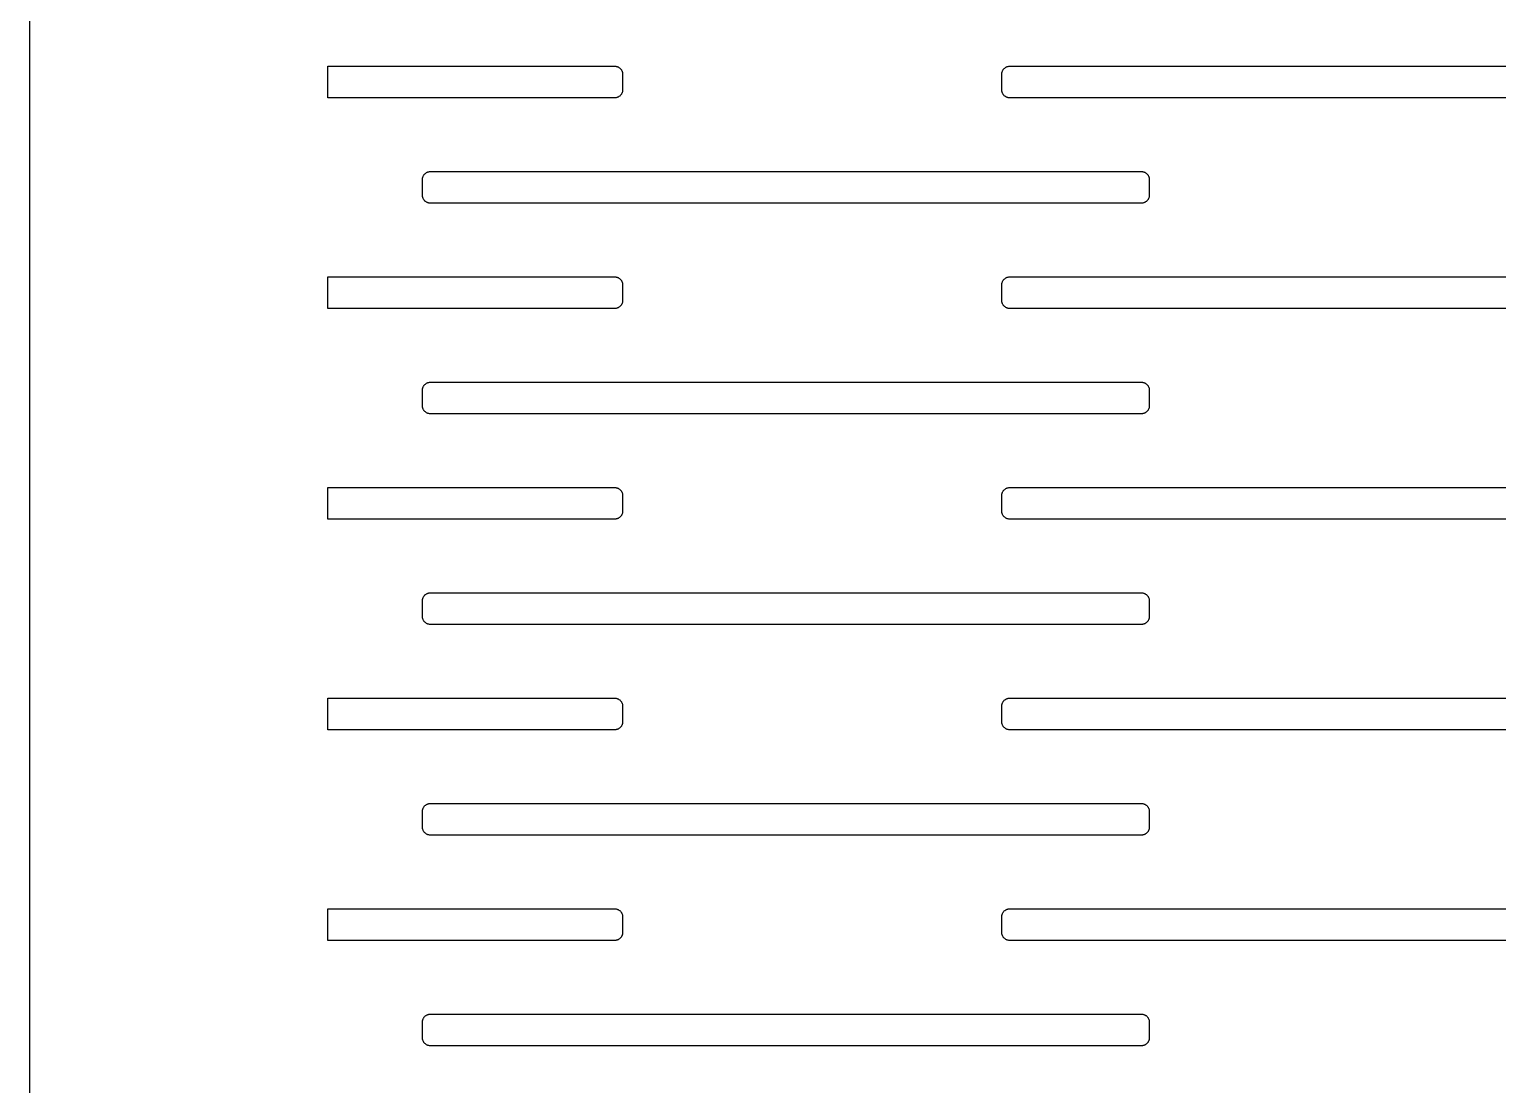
# Model space of a CAD drawing. Header units: metres. Extents: x -156 to 156, y -163 to 163.
# Drawn here: x -156.2 to -100.5, y -38.8 to 1.3 of the extents above; entities that cross this region are included whole.
import ezdxf

# ---------------------------------------------------------------- set-up
doc = ezdxf.new("R2010")
doc.units = ezdxf.units.M

msp = doc.modelspace()

# ---------------------------------------------------------------- linework, layer by layer
for p, q in [((-156.229, 59.9425), (-156.229, -59.9425)), ((-144.899, -1.29999), (-144.899, -0.09999)), ((-144.899, -0.09999), (-134, -0.09999)), ((-134, -0.09999), (-133.981, -0.10059)), ((-133.981, -0.10059), (-133.962, -0.10236)), ((-133.962, -0.10236), (-133.944, -0.1053)), ((-133.944, -0.1053), (-133.925, -0.10942)), ((-133.925, -0.10942), (-133.907, -0.11467)), ((-133.907, -0.11467), (-133.89, -0.12106)), ((-133.89, -0.12106), (-133.872, -0.12854)), ((-133.872, -0.12854), (-133.855, -0.1371)), ((-133.855, -0.1371), (-133.839, -0.1467)), ((-133.839, -0.1467), (-133.824, -0.15729)), ((-133.824, -0.15729), (-133.809, -0.16884)), ((-133.809, -0.16884), (-133.795, -0.1813)), ((-133.795, -0.1813), (-133.781, -0.19463)), ((-133.781, -0.19463), (-133.769, -0.20877)), ((-133.769, -0.20877), (-133.757, -0.22366)), ((-133.757, -0.22366), (-133.747, -0.23924)), ((-133.747, -0.23924), (-133.737, -0.25546)), ((-133.737, -0.25546), (-133.729, -0.27226)), ((-133.729, -0.27226), (-133.721, -0.28955)), ((-133.721, -0.28955), (-133.715, -0.30728)), ((-133.715, -0.30728), (-133.709, -0.32539)), ((-133.709, -0.32539), (-133.705, -0.34378)), ((-133.705, -0.34378), (-133.702, -0.3624)), ((-133.702, -0.3624), (-133.701, -0.38115)), ((-133.701, -0.38115), (-133.7, -0.39999)), ((-133.7, -0.39999), (-133.7, -1)), ((-119.3, -0.39999), (-119.299, -0.38115)), ((-119.3, -1), (-119.3, -0.39999)), ((-119.299, -0.38115), (-119.298, -0.3624)), ((-119.298, -0.3624), (-119.295, -0.34378)), ((-119.295, -0.34378), (-119.291, -0.32539)), ((-119.291, -0.32539), (-119.285, -0.30728)), ((-119.285, -0.30728), (-119.279, -0.28955)), ((-119.279, -0.28955), (-119.271, -0.27226)), ((-119.271, -0.27226), (-119.263, -0.25546)), ((-119.263, -0.25546), (-119.253, -0.23924)), ((-119.253, -0.23924), (-119.243, -0.22366)), ((-119.243, -0.22366), (-119.231, -0.20877)), ((-119.231, -0.20877), (-119.219, -0.19463)), ((-119.219, -0.19463), (-119.205, -0.1813)), ((-119.205, -0.1813), (-119.191, -0.16884)), ((-119.191, -0.16884), (-119.176, -0.15729)), ((-119.176, -0.15729), (-119.161, -0.1467)), ((-119.161, -0.1467), (-119.145, -0.1371)), ((-119.145, -0.1371), (-119.128, -0.12854)), ((-119.128, -0.12854), (-119.11, -0.12106)), ((-119.11, -0.12106), (-119.093, -0.11467)), ((-119.093, -0.11467), (-119.075, -0.10942)), ((-119.075, -0.10942), (-119.056, -0.1053)), ((-119.056, -0.1053), (-119.038, -0.10236)), ((-119.038, -0.10236), (-119.019, -0.10059)), ((-119.019, -0.10059), (-119, -0.09999)), ((-119, -0.09999), (-92, -0.09999)), ((-133.721, -1.11043), (-133.729, -1.12773)), ((-133.715, -1.0927), (-133.721, -1.11043)), ((-133.709, -1.0746), (-133.715, -1.0927)), ((-133.705, -1.05621), (-133.709, -1.0746)), ((-133.702, -1.0376), (-133.705, -1.05621)), ((-133.701, -1.01883), (-133.702, -1.0376)), ((-133.7, -1), (-133.701, -1.01883)), ((-119.299, -1.01883), (-119.3, -1)), ((-119.298, -1.0376), (-119.299, -1.01883)), ((-119.295, -1.05621), (-119.298, -1.0376)), ((-119.291, -1.0746), (-119.295, -1.05621)), ((-119.285, -1.0927), (-119.291, -1.0746)), ((-119.279, -1.11043), (-119.285, -1.0927)), ((-119.271, -1.12773), (-119.279, -1.11043)), ((-134, -1.29999), (-144.899, -1.29999)), ((-133.981, -1.29941), (-134, -1.29999)), ((-133.962, -1.29762), (-133.981, -1.29941)), ((-133.944, -1.29468), (-133.962, -1.29762)), ((-133.925, -1.29057), (-133.944, -1.29468)), ((-133.907, -1.28531), (-133.925, -1.29057)), ((-133.89, -1.27893), (-133.907, -1.28531)), ((-133.872, -1.27144), (-133.89, -1.27893)), ((-133.855, -1.26288), (-133.872, -1.27144)), ((-133.839, -1.2533), (-133.855, -1.26288)), ((-133.824, -1.24269), (-133.839, -1.2533)), ((-133.809, -1.23114), (-133.824, -1.24269)), ((-133.795, -1.21869), (-133.809, -1.23114)), ((-133.781, -1.20535), (-133.795, -1.21869)), ((-133.769, -1.19122), (-133.781, -1.20535)), ((-133.757, -1.17633), (-133.769, -1.19122)), ((-133.747, -1.16074), (-133.757, -1.17633)), ((-133.737, -1.14452), (-133.747, -1.16074)), ((-133.729, -1.12773), (-133.737, -1.14452)), ((-119.263, -1.14452), (-119.271, -1.12773)), ((-119.253, -1.16074), (-119.263, -1.14452)), ((-119.243, -1.17633), (-119.253, -1.16074)), ((-119.231, -1.19122), (-119.243, -1.17633)), ((-119.219, -1.20535), (-119.231, -1.19122)), ((-119.205, -1.21869), (-119.219, -1.20535)), ((-119.191, -1.23114), (-119.205, -1.21869)), ((-119.176, -1.24269), (-119.191, -1.23114)), ((-119.161, -1.2533), (-119.176, -1.24269)), ((-119.145, -1.26288), (-119.161, -1.2533)), ((-119.128, -1.27144), (-119.145, -1.26288)), ((-119.11, -1.27893), (-119.128, -1.27144)), ((-119.093, -1.28531), (-119.11, -1.27893)), ((-119.075, -1.29057), (-119.093, -1.28531)), ((-119.056, -1.29468), (-119.075, -1.29057)), ((-119.038, -1.29762), (-119.056, -1.29468)), ((-119.019, -1.29941), (-119.038, -1.29762)), ((-119, -1.29999), (-119.019, -1.29941)), ((-92, -1.29999), (-119, -1.29999)), ((-141.3, -4.39999), (-141.299, -4.38115)), ((-141.3, -5), (-141.3, -4.39999)), ((-141.299, -4.38115), (-141.298, -4.3624)), ((-141.298, -4.3624), (-141.295, -4.34378)), ((-141.295, -4.34378), (-141.291, -4.32539)), ((-141.291, -4.32539), (-141.285, -4.30728)), ((-141.285, -4.30728), (-141.279, -4.28955)), ((-141.279, -4.28955), (-141.271, -4.27226)), ((-141.271, -4.27226), (-141.263, -4.25546)), ((-141.263, -4.25546), (-141.253, -4.23924)), ((-141.253, -4.23924), (-141.243, -4.22366)), ((-141.243, -4.22366), (-141.231, -4.20877)), ((-141.231, -4.20877), (-141.219, -4.19463)), ((-141.219, -4.19463), (-141.205, -4.1813)), ((-141.205, -4.1813), (-141.191, -4.16884)), ((-141.191, -4.16884), (-141.176, -4.15729)), ((-141.176, -4.15729), (-141.161, -4.1467)), ((-141.161, -4.1467), (-141.145, -4.1371)), ((-141.145, -4.1371), (-141.128, -4.12854)), ((-141.128, -4.12854), (-141.11, -4.12106)), ((-141.11, -4.12106), (-141.093, -4.11467)), ((-141.093, -4.11467), (-141.075, -4.10942)), ((-141.075, -4.10942), (-141.056, -4.1053)), ((-141.056, -4.1053), (-141.038, -4.10236)), ((-141.038, -4.10236), (-141.019, -4.10059)), ((-141.019, -4.10059), (-141, -4.09999)), ((-141, -4.09999), (-114, -4.09999)), ((-114, -4.09999), (-113.981, -4.10059)), ((-113.981, -4.10059), (-113.962, -4.10236)), ((-113.962, -4.10236), (-113.944, -4.1053)), ((-113.944, -4.1053), (-113.925, -4.10942)), ((-113.925, -4.10942), (-113.907, -4.11467)), ((-113.907, -4.11467), (-113.89, -4.12106)), ((-113.89, -4.12106), (-113.872, -4.12854)), ((-113.872, -4.12854), (-113.855, -4.1371)), ((-113.855, -4.1371), (-113.839, -4.1467)), ((-113.839, -4.1467), (-113.824, -4.15729)), ((-113.824, -4.15729), (-113.809, -4.16884)), ((-113.809, -4.16884), (-113.795, -4.1813)), ((-113.795, -4.1813), (-113.781, -4.19463)), ((-113.781, -4.19463), (-113.769, -4.20877)), ((-113.769, -4.20877), (-113.757, -4.22366)), ((-113.757, -4.22366), (-113.747, -4.23924)), ((-113.747, -4.23924), (-113.737, -4.25546)), ((-113.737, -4.25546), (-113.729, -4.27226)), ((-113.729, -4.27226), (-113.721, -4.28955)), ((-113.721, -4.28955), (-113.715, -4.30728)), ((-113.715, -4.30728), (-113.709, -4.32539)), ((-113.709, -4.32539), (-113.705, -4.34378)), ((-113.705, -4.34378), (-113.702, -4.3624)), ((-113.702, -4.3624), (-113.701, -4.38115)), ((-113.701, -4.38115), (-113.7, -4.39999)), ((-113.7, -4.39999), (-113.7, -5)), ((-141.299, -5.01883), (-141.3, -5)), ((-113.7, -5), (-113.701, -5.01883)), ((-141.298, -5.0376), (-141.299, -5.01883)), ((-141.295, -5.05621), (-141.298, -5.0376)), ((-141.291, -5.0746), (-141.295, -5.05621)), ((-141.285, -5.0927), (-141.291, -5.0746)), ((-141.279, -5.11043), (-141.285, -5.0927)), ((-141.271, -5.12773), (-141.279, -5.11043)), ((-141.263, -5.14452), (-141.271, -5.12773)), ((-141.253, -5.16074), (-141.263, -5.14452)), ((-141.243, -5.17633), (-141.253, -5.16074)), ((-141.231, -5.19122), (-141.243, -5.17633)), ((-141.219, -5.20535), (-141.231, -5.19122)), ((-141.205, -5.21869), (-141.219, -5.20535)), ((-141.191, -5.23114), (-141.205, -5.21869)), ((-141.176, -5.24269), (-141.191, -5.23114)), ((-141.161, -5.2533), (-141.176, -5.24269)), ((-141.145, -5.26288), (-141.161, -5.2533)), ((-141.128, -5.27144), (-141.145, -5.26288)), ((-141.11, -5.27893), (-141.128, -5.27144)), ((-141.093, -5.28531), (-141.11, -5.27893)), ((-141.075, -5.29057), (-141.093, -5.28531)), ((-141.056, -5.29468), (-141.075, -5.29057)), ((-141.038, -5.29762), (-141.056, -5.29468)), ((-141.019, -5.29941), (-141.038, -5.29762)), ((-141, -5.29999), (-141.019, -5.29941)), ((-114, -5.29999), (-141, -5.29999)), ((-113.981, -5.29941), (-114, -5.29999)), ((-113.962, -5.29762), (-113.981, -5.29941)), ((-113.944, -5.29468), (-113.962, -5.29762)), ((-113.925, -5.29057), (-113.944, -5.29468)), ((-113.907, -5.28531), (-113.925, -5.29057)), ((-113.89, -5.27893), (-113.907, -5.28531)), ((-113.872, -5.27144), (-113.89, -5.27893)), ((-113.855, -5.26288), (-113.872, -5.27144)), ((-113.839, -5.2533), (-113.855, -5.26288)), ((-113.824, -5.24269), (-113.839, -5.2533)), ((-113.809, -5.23114), (-113.824, -5.24269)), ((-113.795, -5.21869), (-113.809, -5.23114)), ((-113.781, -5.20535), (-113.795, -5.21869)), ((-113.769, -5.19122), (-113.781, -5.20535)), ((-113.757, -5.17633), (-113.769, -5.19122)), ((-113.747, -5.16074), (-113.757, -5.17633)), ((-113.737, -5.14452), (-113.747, -5.16074)), ((-113.729, -5.12773), (-113.737, -5.14452)), ((-113.721, -5.11043), (-113.729, -5.12773)), ((-113.715, -5.0927), (-113.721, -5.11043)), ((-113.709, -5.0746), (-113.715, -5.0927)), ((-113.705, -5.05621), (-113.709, -5.0746)), ((-113.702, -5.0376), (-113.705, -5.05621)), ((-113.701, -5.01883), (-113.702, -5.0376)), ((-144.899, -9.29999), (-144.899, -8.09999)), ((-144.899, -8.09999), (-134, -8.09999)), ((-134, -8.09999), (-133.981, -8.10059)), ((-133.981, -8.10059), (-133.962, -8.10236)), ((-133.962, -8.10236), (-133.944, -8.1053)), ((-133.944, -8.1053), (-133.925, -8.10942)), ((-133.925, -8.10942), (-133.907, -8.11467)), ((-133.907, -8.11467), (-133.89, -8.12106)), ((-133.89, -8.12106), (-133.872, -8.12854)), ((-133.872, -8.12854), (-133.855, -8.1371)), ((-133.855, -8.1371), (-133.839, -8.1467)), ((-133.839, -8.1467), (-133.824, -8.15729)), ((-133.824, -8.15729), (-133.809, -8.16884)), ((-133.809, -8.16884), (-133.795, -8.1813)), ((-133.795, -8.1813), (-133.781, -8.19463)), ((-133.781, -8.19463), (-133.769, -8.20877)), ((-133.769, -8.20877), (-133.757, -8.22366)), ((-133.757, -8.22366), (-133.747, -8.23924)), ((-133.747, -8.23924), (-133.737, -8.25546)), ((-133.737, -8.25546), (-133.729, -8.27226)), ((-133.729, -8.27226), (-133.721, -8.28955)), ((-133.721, -8.28955), (-133.715, -8.30728)), ((-133.715, -8.30728), (-133.709, -8.32539)), ((-133.709, -8.32539), (-133.705, -8.34378)), ((-133.705, -8.34378), (-133.702, -8.3624)), ((-133.702, -8.3624), (-133.701, -8.38115)), ((-119.299, -8.38115), (-119.298, -8.3624)), ((-119.298, -8.3624), (-119.295, -8.34378)), ((-119.295, -8.34378), (-119.291, -8.32539)), ((-119.291, -8.32539), (-119.285, -8.30728)), ((-119.285, -8.30728), (-119.279, -8.28955)), ((-119.279, -8.28955), (-119.271, -8.27226)), ((-119.271, -8.27226), (-119.263, -8.25546)), ((-119.263, -8.25546), (-119.253, -8.23924)), ((-119.253, -8.23924), (-119.243, -8.22366)), ((-119.243, -8.22366), (-119.231, -8.20877)), ((-119.231, -8.20877), (-119.219, -8.19463)), ((-119.219, -8.19463), (-119.205, -8.1813)), ((-119.205, -8.1813), (-119.191, -8.16884)), ((-119.191, -8.16884), (-119.176, -8.15729)), ((-119.176, -8.15729), (-119.161, -8.1467)), ((-119.161, -8.1467), (-119.145, -8.1371)), ((-119.145, -8.1371), (-119.128, -8.12854)), ((-119.128, -8.12854), (-119.11, -8.12106)), ((-119.11, -8.12106), (-119.093, -8.11467)), ((-119.093, -8.11467), (-119.075, -8.10942)), ((-119.075, -8.10942), (-119.056, -8.1053)), ((-119.056, -8.1053), (-119.038, -8.10236)), ((-119.038, -8.10236), (-119.019, -8.10059)), ((-119.019, -8.10059), (-119, -8.09999)), ((-119, -8.09999), (-92, -8.09999)), ((-133.701, -8.38115), (-133.7, -8.39999)), ((-133.7, -8.39999), (-133.7, -9)), ((-119.3, -8.39999), (-119.299, -8.38115)), ((-119.3, -9), (-119.3, -8.39999)), ((-134, -9.29999), (-144.899, -9.29999)), ((-133.981, -9.29941), (-134, -9.29999)), ((-133.962, -9.29762), (-133.981, -9.29941)), ((-133.944, -9.29468), (-133.962, -9.29762)), ((-133.925, -9.29057), (-133.944, -9.29468)), ((-133.907, -9.28531), (-133.925, -9.29057)), ((-133.89, -9.27893), (-133.907, -9.28531)), ((-133.872, -9.27144), (-133.89, -9.27893)), ((-133.855, -9.26288), (-133.872, -9.27144)), ((-133.839, -9.2533), (-133.855, -9.26288)), ((-133.824, -9.24269), (-133.839, -9.2533)), ((-133.809, -9.23114), (-133.824, -9.24269)), ((-133.795, -9.21869), (-133.809, -9.23114)), ((-133.781, -9.20535), (-133.795, -9.21869)), ((-133.769, -9.19122), (-133.781, -9.20535)), ((-133.757, -9.17633), (-133.769, -9.19122)), ((-133.747, -9.16074), (-133.757, -9.17633)), ((-133.737, -9.14452), (-133.747, -9.16074)), ((-133.729, -9.12773), (-133.737, -9.14452)), ((-133.721, -9.11043), (-133.729, -9.12773)), ((-133.715, -9.0927), (-133.721, -9.11043)), ((-133.709, -9.0746), (-133.715, -9.0927)), ((-133.705, -9.05621), (-133.709, -9.0746)), ((-133.702, -9.0376), (-133.705, -9.05621)), ((-133.701, -9.01883), (-133.702, -9.0376)), ((-133.7, -9), (-133.701, -9.01883)), ((-119.299, -9.01883), (-119.3, -9)), ((-119.298, -9.0376), (-119.299, -9.01883)), ((-119.295, -9.05621), (-119.298, -9.0376)), ((-119.291, -9.0746), (-119.295, -9.05621)), ((-119.285, -9.0927), (-119.291, -9.0746)), ((-119.279, -9.11043), (-119.285, -9.0927)), ((-119.271, -9.12773), (-119.279, -9.11043)), ((-119.263, -9.14452), (-119.271, -9.12773)), ((-119.253, -9.16074), (-119.263, -9.14452)), ((-119.243, -9.17633), (-119.253, -9.16074)), ((-119.231, -9.19122), (-119.243, -9.17633)), ((-119.219, -9.20535), (-119.231, -9.19122)), ((-119.205, -9.21869), (-119.219, -9.20535)), ((-119.191, -9.23114), (-119.205, -9.21869)), ((-119.176, -9.24269), (-119.191, -9.23114)), ((-119.161, -9.2533), (-119.176, -9.24269)), ((-119.145, -9.26288), (-119.161, -9.2533)), ((-119.128, -9.27144), (-119.145, -9.26288)), ((-119.11, -9.27893), (-119.128, -9.27144)), ((-119.093, -9.28531), (-119.11, -9.27893)), ((-119.075, -9.29057), (-119.093, -9.28531)), ((-119.056, -9.29468), (-119.075, -9.29057)), ((-119.038, -9.29762), (-119.056, -9.29468)), ((-119.019, -9.29941), (-119.038, -9.29762)), ((-119, -9.29999), (-119.019, -9.29941)), ((-92, -9.29999), (-119, -9.29999)), ((-141.271, -12.2723), (-141.263, -12.2555)), ((-141.263, -12.2555), (-141.253, -12.2392)), ((-141.253, -12.2392), (-141.243, -12.2237)), ((-141.243, -12.2237), (-141.231, -12.2088)), ((-141.231, -12.2088), (-141.219, -12.1946)), ((-141.219, -12.1946), (-141.205, -12.1813)), ((-141.205, -12.1813), (-141.191, -12.1688)), ((-141.191, -12.1688), (-141.176, -12.1573)), ((-141.176, -12.1573), (-141.161, -12.1467)), ((-141.161, -12.1467), (-141.145, -12.1371)), ((-141.145, -12.1371), (-141.128, -12.1285)), ((-141.128, -12.1285), (-141.11, -12.1211)), ((-141.11, -12.1211), (-141.093, -12.1147)), ((-141.093, -12.1147), (-141.075, -12.1094)), ((-141.075, -12.1094), (-141.056, -12.1053)), ((-141.056, -12.1053), (-141.038, -12.1024)), ((-141.038, -12.1024), (-141.019, -12.1006)), ((-141.019, -12.1006), (-141, -12.1)), ((-141, -12.1), (-114, -12.1)), ((-114, -12.1), (-113.981, -12.1006)), ((-113.981, -12.1006), (-113.962, -12.1024)), ((-113.962, -12.1024), (-113.944, -12.1053)), ((-113.944, -12.1053), (-113.925, -12.1094)), ((-113.925, -12.1094), (-113.907, -12.1147)), ((-113.907, -12.1147), (-113.89, -12.1211)), ((-113.89, -12.1211), (-113.872, -12.1285)), ((-113.872, -12.1285), (-113.855, -12.1371)), ((-113.855, -12.1371), (-113.839, -12.1467)), ((-113.839, -12.1467), (-113.824, -12.1573)), ((-113.824, -12.1573), (-113.809, -12.1688)), ((-113.809, -12.1688), (-113.795, -12.1813)), ((-113.795, -12.1813), (-113.781, -12.1946)), ((-113.781, -12.1946), (-113.769, -12.2088)), ((-113.769, -12.2088), (-113.757, -12.2237)), ((-113.757, -12.2237), (-113.747, -12.2392)), ((-113.747, -12.2392), (-113.737, -12.2555)), ((-113.737, -12.2555), (-113.729, -12.2723)), ((-141.3, -12.4), (-141.299, -12.3811)), ((-141.3, -13), (-141.3, -12.4)), ((-141.299, -12.3811), (-141.298, -12.3624)), ((-141.298, -12.3624), (-141.295, -12.3438)), ((-141.295, -12.3438), (-141.291, -12.3254)), ((-141.291, -12.3254), (-141.285, -12.3073)), ((-141.285, -12.3073), (-141.279, -12.2896)), ((-141.279, -12.2896), (-141.271, -12.2723)), ((-113.729, -12.2723), (-113.721, -12.2896)), ((-113.721, -12.2896), (-113.715, -12.3073)), ((-113.715, -12.3073), (-113.709, -12.3254)), ((-113.709, -12.3254), (-113.705, -12.3438)), ((-113.705, -12.3438), (-113.702, -12.3624)), ((-113.702, -12.3624), (-113.701, -12.3811)), ((-113.701, -12.3811), (-113.7, -12.4)), ((-113.7, -12.4), (-113.7, -13)), ((-141.299, -13.0188), (-141.3, -13)), ((-141.298, -13.0376), (-141.299, -13.0188)), ((-141.295, -13.0562), (-141.298, -13.0376)), ((-141.291, -13.0746), (-141.295, -13.0562)), ((-141.285, -13.0927), (-141.291, -13.0746)), ((-141.279, -13.1104), (-141.285, -13.0927)), ((-141.271, -13.1277), (-141.279, -13.1104)), ((-141.263, -13.1445), (-141.271, -13.1277)), ((-141.253, -13.1607), (-141.263, -13.1445)), ((-141.243, -13.1763), (-141.253, -13.1607)), ((-141.231, -13.1912), (-141.243, -13.1763)), ((-141.219, -13.2054), (-141.231, -13.1912)), ((-141.205, -13.2187), (-141.219, -13.2054)), ((-141.191, -13.2311), (-141.205, -13.2187)), ((-141.176, -13.2427), (-141.191, -13.2311)), ((-141.161, -13.2533), (-141.176, -13.2427)), ((-141.145, -13.2629), (-141.161, -13.2533)), ((-141.128, -13.2714), (-141.145, -13.2629)), ((-141.11, -13.2789), (-141.128, -13.2714)), ((-141.093, -13.2853), (-141.11, -13.2789)), ((-141.075, -13.2906), (-141.093, -13.2853)), ((-141.056, -13.2947), (-141.075, -13.2906)), ((-141.038, -13.2976), (-141.056, -13.2947)), ((-141.019, -13.2994), (-141.038, -13.2976)), ((-141, -13.3), (-141.019, -13.2994)), ((-114, -13.3), (-141, -13.3)), ((-113.981, -13.2994), (-114, -13.3)), ((-113.962, -13.2976), (-113.981, -13.2994)), ((-113.944, -13.2947), (-113.962, -13.2976)), ((-113.925, -13.2906), (-113.944, -13.2947)), ((-113.907, -13.2853), (-113.925, -13.2906)), ((-113.89, -13.2789), (-113.907, -13.2853)), ((-113.872, -13.2714), (-113.89, -13.2789)), ((-113.855, -13.2629), (-113.872, -13.2714)), ((-113.839, -13.2533), (-113.855, -13.2629)), ((-113.824, -13.2427), (-113.839, -13.2533)), ((-113.809, -13.2311), (-113.824, -13.2427)), ((-113.795, -13.2187), (-113.809, -13.2311)), ((-113.781, -13.2054), (-113.795, -13.2187)), ((-113.769, -13.1912), (-113.781, -13.2054)), ((-113.757, -13.1763), (-113.769, -13.1912)), ((-113.747, -13.1607), (-113.757, -13.1763)), ((-113.737, -13.1445), (-113.747, -13.1607)), ((-113.729, -13.1277), (-113.737, -13.1445)), ((-113.721, -13.1104), (-113.729, -13.1277)), ((-113.715, -13.0927), (-113.721, -13.1104)), ((-113.709, -13.0746), (-113.715, -13.0927)), ((-113.705, -13.0562), (-113.709, -13.0746)), ((-113.702, -13.0376), (-113.705, -13.0562)), ((-113.701, -13.0188), (-113.702, -13.0376)), ((-113.7, -13), (-113.701, -13.0188)), ((-144.899, -17.3), (-144.899, -16.1)), ((-144.899, -16.1), (-134, -16.1)), ((-134, -16.1), (-133.981, -16.1006)), ((-133.981, -16.1006), (-133.962, -16.1024)), ((-133.962, -16.1024), (-133.944, -16.1053)), ((-133.944, -16.1053), (-133.925, -16.1094)), ((-133.925, -16.1094), (-133.907, -16.1147)), ((-133.907, -16.1147), (-133.89, -16.1211)), ((-133.89, -16.1211), (-133.872, -16.1285)), ((-133.872, -16.1285), (-133.855, -16.1371)), ((-133.855, -16.1371), (-133.839, -16.1467)), ((-133.839, -16.1467), (-133.824, -16.1573)), ((-133.824, -16.1573), (-133.809, -16.1688)), ((-133.809, -16.1688), (-133.795, -16.1813)), ((-119.205, -16.1813), (-119.191, -16.1688)), ((-119.191, -16.1688), (-119.176, -16.1573)), ((-119.176, -16.1573), (-119.161, -16.1467)), ((-119.161, -16.1467), (-119.145, -16.1371)), ((-119.145, -16.1371), (-119.128, -16.1285)), ((-119.128, -16.1285), (-119.11, -16.1211)), ((-119.11, -16.1211), (-119.093, -16.1147)), ((-119.093, -16.1147), (-119.075, -16.1094)), ((-119.075, -16.1094), (-119.056, -16.1053)), ((-119.056, -16.1053), (-119.038, -16.1024)), ((-119.038, -16.1024), (-119.019, -16.1006)), ((-119.019, -16.1006), (-119, -16.1)), ((-119, -16.1), (-92, -16.1)), ((-133.795, -16.1813), (-133.781, -16.1946)), ((-133.781, -16.1946), (-133.769, -16.2088)), ((-133.769, -16.2088), (-133.757, -16.2237)), ((-133.757, -16.2237), (-133.747, -16.2392)), ((-133.747, -16.2392), (-133.737, -16.2555)), ((-133.737, -16.2555), (-133.729, -16.2723)), ((-133.729, -16.2723), (-133.721, -16.2896)), ((-133.721, -16.2896), (-133.715, -16.3073)), ((-133.715, -16.3073), (-133.709, -16.3254)), ((-133.709, -16.3254), (-133.705, -16.3438)), ((-133.705, -16.3438), (-133.702, -16.3624)), ((-133.702, -16.3624), (-133.701, -16.3812)), ((-133.701, -16.3812), (-133.7, -16.4)), ((-133.7, -16.4), (-133.7, -17)), ((-119.3, -16.4), (-119.299, -16.3812)), ((-119.3, -17), (-119.3, -16.4)), ((-119.299, -16.3812), (-119.298, -16.3624)), ((-119.298, -16.3624), (-119.295, -16.3438)), ((-119.295, -16.3438), (-119.291, -16.3254)), ((-119.291, -16.3254), (-119.285, -16.3073)), ((-119.285, -16.3073), (-119.279, -16.2896)), ((-119.279, -16.2896), (-119.271, -16.2723)), ((-119.271, -16.2723), (-119.263, -16.2555)), ((-119.263, -16.2555), (-119.253, -16.2392)), ((-119.253, -16.2392), (-119.243, -16.2237)), ((-119.243, -16.2237), (-119.231, -16.2088)), ((-119.231, -16.2088), (-119.219, -16.1946)), ((-119.219, -16.1946), (-119.205, -16.1813)), ((-133.89, -17.2789), (-133.907, -17.2853)), ((-133.872, -17.2714), (-133.89, -17.2789)), ((-133.855, -17.2629), (-133.872, -17.2714)), ((-133.839, -17.2533), (-133.855, -17.2629)), ((-133.824, -17.2427), (-133.839, -17.2533)), ((-133.809, -17.2311), (-133.824, -17.2427)), ((-133.795, -17.2187), (-133.809, -17.2311)), ((-133.781, -17.2054), (-133.795, -17.2187)), ((-133.769, -17.1912), (-133.781, -17.2054)), ((-133.757, -17.1763), (-133.769, -17.1912)), ((-133.747, -17.1607), (-133.757, -17.1763)), ((-133.737, -17.1445), (-133.747, -17.1607)), ((-133.729, -17.1277), (-133.737, -17.1445)), ((-133.721, -17.1104), (-133.729, -17.1277)), ((-133.715, -17.0927), (-133.721, -17.1104)), ((-133.709, -17.0746), (-133.715, -17.0927)), ((-133.705, -17.0562), (-133.709, -17.0746)), ((-133.702, -17.0376), (-133.705, -17.0562)), ((-133.701, -17.0188), (-133.702, -17.0376)), ((-133.7, -17), (-133.701, -17.0188)), ((-119.299, -17.0188), (-119.3, -17)), ((-119.298, -17.0376), (-119.299, -17.0188)), ((-119.295, -17.0562), (-119.298, -17.0376)), ((-119.291, -17.0746), (-119.295, -17.0562)), ((-119.285, -17.0927), (-119.291, -17.0746)), ((-119.279, -17.1104), (-119.285, -17.0927)), ((-119.271, -17.1277), (-119.279, -17.1104)), ((-119.263, -17.1445), (-119.271, -17.1277)), ((-119.253, -17.1607), (-119.263, -17.1445)), ((-119.243, -17.1763), (-119.253, -17.1607)), ((-119.231, -17.1912), (-119.243, -17.1763)), ((-119.219, -17.2054), (-119.231, -17.1912)), ((-119.205, -17.2187), (-119.219, -17.2054)), ((-119.191, -17.2311), (-119.205, -17.2187)), ((-119.176, -17.2427), (-119.191, -17.2311)), ((-119.161, -17.2533), (-119.176, -17.2427)), ((-119.145, -17.2629), (-119.161, -17.2533)), ((-119.128, -17.2714), (-119.145, -17.2629)), ((-119.11, -17.2789), (-119.128, -17.2714)), ((-119.093, -17.2853), (-119.11, -17.2789)), ((-134, -17.3), (-144.899, -17.3)), ((-133.981, -17.2994), (-134, -17.3)), ((-133.962, -17.2976), (-133.981, -17.2994)), ((-133.944, -17.2947), (-133.962, -17.2976)), ((-133.925, -17.2906), (-133.944, -17.2947)), ((-133.907, -17.2853), (-133.925, -17.2906)), ((-119.075, -17.2906), (-119.093, -17.2853)), ((-119.056, -17.2947), (-119.075, -17.2906)), ((-119.038, -17.2976), (-119.056, -17.2947)), ((-119.019, -17.2994), (-119.038, -17.2976)), ((-119, -17.3), (-119.019, -17.2994)), ((-92, -17.3), (-119, -17.3)), ((-141.3, -20.4), (-141.299, -20.3812)), ((-141.3, -21), (-141.3, -20.4)), ((-141.299, -20.3812), (-141.298, -20.3624)), ((-141.298, -20.3624), (-141.295, -20.3438)), ((-141.295, -20.3438), (-141.291, -20.3254)), ((-141.291, -20.3254), (-141.285, -20.3073)), ((-141.285, -20.3073), (-141.279, -20.2896)), ((-141.279, -20.2896), (-141.271, -20.2723)), ((-141.271, -20.2723), (-141.263, -20.2555)), ((-141.263, -20.2555), (-141.253, -20.2392)), ((-141.253, -20.2392), (-141.243, -20.2237)), ((-141.243, -20.2237), (-141.231, -20.2088)), ((-141.231, -20.2088), (-141.219, -20.1946)), ((-141.219, -20.1946), (-141.205, -20.1813)), ((-141.205, -20.1813), (-141.191, -20.1688)), ((-141.191, -20.1688), (-141.176, -20.1573)), ((-141.176, -20.1573), (-141.161, -20.1467)), ((-141.161, -20.1467), (-141.145, -20.1371)), ((-141.145, -20.1371), (-141.128, -20.1285)), ((-141.128, -20.1285), (-141.11, -20.1211)), ((-141.11, -20.1211), (-141.093, -20.1147)), ((-141.093, -20.1147), (-141.075, -20.1094)), ((-141.075, -20.1094), (-141.056, -20.1053)), ((-141.056, -20.1053), (-141.038, -20.1024)), ((-141.038, -20.1024), (-141.019, -20.1006)), ((-141.019, -20.1006), (-141, -20.1)), ((-141, -20.1), (-114, -20.1)), ((-114, -20.1), (-113.981, -20.1006)), ((-113.981, -20.1006), (-113.962, -20.1024)), ((-113.962, -20.1024), (-113.944, -20.1053)), ((-113.944, -20.1053), (-113.925, -20.1094)), ((-113.925, -20.1094), (-113.907, -20.1147)), ((-113.907, -20.1147), (-113.89, -20.1211)), ((-113.89, -20.1211), (-113.872, -20.1285)), ((-113.872, -20.1285), (-113.855, -20.1371)), ((-113.855, -20.1371), (-113.839, -20.1467)), ((-113.839, -20.1467), (-113.824, -20.1573)), ((-113.824, -20.1573), (-113.809, -20.1688)), ((-113.809, -20.1688), (-113.795, -20.1813)), ((-113.795, -20.1813), (-113.781, -20.1946)), ((-113.781, -20.1946), (-113.769, -20.2088)), ((-113.769, -20.2088), (-113.757, -20.2237)), ((-113.757, -20.2237), (-113.747, -20.2392)), ((-113.747, -20.2392), (-113.737, -20.2555)), ((-113.737, -20.2555), (-113.729, -20.2723)), ((-113.729, -20.2723), (-113.721, -20.2896)), ((-113.721, -20.2896), (-113.715, -20.3073)), ((-113.715, -20.3073), (-113.709, -20.3254)), ((-113.709, -20.3254), (-113.705, -20.3438)), ((-113.705, -20.3438), (-113.702, -20.3624)), ((-113.702, -20.3624), (-113.701, -20.3812)), ((-113.701, -20.3812), (-113.7, -20.4)), ((-113.7, -20.4), (-113.7, -21)), ((-141.299, -21.0188), (-141.3, -21)), ((-141.298, -21.0376), (-141.299, -21.0188)), ((-141.295, -21.0562), (-141.298, -21.0376)), ((-141.291, -21.0746), (-141.295, -21.0562)), ((-141.285, -21.0927), (-141.291, -21.0746)), ((-141.279, -21.1104), (-141.285, -21.0927)), ((-141.271, -21.1277), (-141.279, -21.1104)), ((-141.263, -21.1445), (-141.271, -21.1277)), ((-141.253, -21.1607), (-141.263, -21.1445)), ((-141.243, -21.1763), (-141.253, -21.1607)), ((-141.231, -21.1912), (-141.243, -21.1763)), ((-113.757, -21.1763), (-113.769, -21.1912)), ((-113.747, -21.1607), (-113.757, -21.1763)), ((-113.737, -21.1445), (-113.747, -21.1607)), ((-113.729, -21.1277), (-113.737, -21.1445)), ((-113.721, -21.1104), (-113.729, -21.1277)), ((-113.715, -21.0927), (-113.721, -21.1104)), ((-113.709, -21.0746), (-113.715, -21.0927)), ((-113.705, -21.0562), (-113.709, -21.0746)), ((-113.702, -21.0376), (-113.705, -21.0562)), ((-113.701, -21.0188), (-113.702, -21.0376)), ((-113.7, -21), (-113.701, -21.0188)), ((-141.219, -21.2054), (-141.231, -21.1912)), ((-141.205, -21.2187), (-141.219, -21.2054)), ((-141.191, -21.2311), (-141.205, -21.2187)), ((-141.176, -21.2427), (-141.191, -21.2311)), ((-141.161, -21.2533), (-141.176, -21.2427)), ((-141.145, -21.2629), (-141.161, -21.2533)), ((-141.128, -21.2714), (-141.145, -21.2629)), ((-141.11, -21.2789), (-141.128, -21.2714)), ((-141.093, -21.2853), (-141.11, -21.2789)), ((-141.075, -21.2906), (-141.093, -21.2853)), ((-141.056, -21.2947), (-141.075, -21.2906)), ((-141.038, -21.2976), (-141.056, -21.2947)), ((-141.019, -21.2994), (-141.038, -21.2976)), ((-141, -21.3), (-141.019, -21.2994)), ((-114, -21.3), (-141, -21.3)), ((-113.981, -21.2994), (-114, -21.3)), ((-113.962, -21.2976), (-113.981, -21.2994)), ((-113.944, -21.2947), (-113.962, -21.2976)), ((-113.925, -21.2906), (-113.944, -21.2947)), ((-113.907, -21.2853), (-113.925, -21.2906)), ((-113.89, -21.2789), (-113.907, -21.2853)), ((-113.872, -21.2714), (-113.89, -21.2789)), ((-113.855, -21.2629), (-113.872, -21.2714)), ((-113.839, -21.2533), (-113.855, -21.2629)), ((-113.824, -21.2427), (-113.839, -21.2533)), ((-113.809, -21.2311), (-113.824, -21.2427)), ((-113.795, -21.2187), (-113.809, -21.2311)), ((-113.781, -21.2054), (-113.795, -21.2187)), ((-113.769, -21.1912), (-113.781, -21.2054)), ((-144.899, -25.3), (-144.899, -24.1)), ((-144.899, -24.1), (-134, -24.1)), ((-134, -24.1), (-133.981, -24.1006)), ((-133.981, -24.1006), (-133.962, -24.1024)), ((-133.962, -24.1024), (-133.944, -24.1053)), ((-133.944, -24.1053), (-133.925, -24.1094)), ((-133.925, -24.1094), (-133.907, -24.1147)), ((-133.907, -24.1147), (-133.89, -24.1211)), ((-133.89, -24.1211), (-133.872, -24.1285)), ((-133.872, -24.1285), (-133.855, -24.1371)), ((-133.855, -24.1371), (-133.839, -24.1467)), ((-133.839, -24.1467), (-133.824, -24.1573)), ((-133.824, -24.1573), (-133.809, -24.1688)), ((-133.809, -24.1688), (-133.795, -24.1813)), ((-133.795, -24.1813), (-133.781, -24.1946)), ((-133.781, -24.1946), (-133.769, -24.2088)), ((-133.769, -24.2088), (-133.757, -24.2237)), ((-133.757, -24.2237), (-133.747, -24.2392)), ((-133.747, -24.2392), (-133.737, -24.2555)), ((-133.737, -24.2555), (-133.729, -24.2723)), ((-133.729, -24.2723), (-133.721, -24.2896)), ((-133.721, -24.2896), (-133.715, -24.3073)), ((-133.715, -24.3073), (-133.709, -24.3254)), ((-133.709, -24.3254), (-133.705, -24.3438)), ((-133.705, -24.3438), (-133.702, -24.3624)), ((-133.702, -24.3624), (-133.701, -24.3812)), ((-133.701, -24.3812), (-133.7, -24.4)), ((-133.7, -24.4), (-133.7, -25)), ((-119.3, -24.4), (-119.299, -24.3812)), ((-119.3, -25), (-119.3, -24.4)), ((-119.299, -24.3812), (-119.298, -24.3624)), ((-119.298, -24.3624), (-119.295, -24.3438)), ((-119.295, -24.3438), (-119.291, -24.3254)), ((-119.291, -24.3254), (-119.285, -24.3073)), ((-119.285, -24.3073), (-119.279, -24.2896)), ((-119.279, -24.2896), (-119.271, -24.2723)), ((-119.271, -24.2723), (-119.263, -24.2555)), ((-119.263, -24.2555), (-119.253, -24.2392)), ((-119.253, -24.2392), (-119.243, -24.2237)), ((-119.243, -24.2237), (-119.231, -24.2088)), ((-119.231, -24.2088), (-119.219, -24.1946)), ((-119.219, -24.1946), (-119.205, -24.1813)), ((-119.205, -24.1813), (-119.191, -24.1688)), ((-119.191, -24.1688), (-119.176, -24.1573)), ((-119.176, -24.1573), (-119.161, -24.1467)), ((-119.161, -24.1467), (-119.145, -24.1371)), ((-119.145, -24.1371), (-119.128, -24.1285)), ((-119.128, -24.1285), (-119.11, -24.1211)), ((-119.11, -24.1211), (-119.093, -24.1147)), ((-119.093, -24.1147), (-119.075, -24.1094)), ((-119.075, -24.1094), (-119.056, -24.1053)), ((-119.056, -24.1053), (-119.038, -24.1024)), ((-119.038, -24.1024), (-119.019, -24.1006)), ((-119.019, -24.1006), (-119, -24.1)), ((-119, -24.1), (-92, -24.1)), ((-133.709, -25.0746), (-133.715, -25.0927)), ((-133.705, -25.0562), (-133.709, -25.0746)), ((-133.702, -25.0376), (-133.705, -25.0562)), ((-133.701, -25.0188), (-133.702, -25.0376)), ((-133.7, -25), (-133.701, -25.0188)), ((-119.299, -25.0188), (-119.3, -25)), ((-119.298, -25.0376), (-119.299, -25.0188)), ((-119.295, -25.0562), (-119.298, -25.0376)), ((-119.291, -25.0746), (-119.295, -25.0562)), ((-119.285, -25.0927), (-119.291, -25.0746)), ((-134, -25.3), (-144.899, -25.3)), ((-133.981, -25.2994), (-134, -25.3)), ((-133.962, -25.2976), (-133.981, -25.2994)), ((-133.944, -25.2947), (-133.962, -25.2976)), ((-133.925, -25.2906), (-133.944, -25.2947)), ((-133.907, -25.2853), (-133.925, -25.2906)), ((-133.89, -25.2789), (-133.907, -25.2853)), ((-133.872, -25.2714), (-133.89, -25.2789)), ((-133.855, -25.2629), (-133.872, -25.2714)), ((-133.839, -25.2533), (-133.855, -25.2629)), ((-133.824, -25.2427), (-133.839, -25.2533)), ((-133.809, -25.2311), (-133.824, -25.2427)), ((-133.795, -25.2187), (-133.809, -25.2311)), ((-133.781, -25.2054), (-133.795, -25.2187)), ((-133.769, -25.1912), (-133.781, -25.2054)), ((-133.757, -25.1763), (-133.769, -25.1912)), ((-133.747, -25.1607), (-133.757, -25.1763)), ((-133.737, -25.1445), (-133.747, -25.1607)), ((-133.729, -25.1277), (-133.737, -25.1445)), ((-133.721, -25.1104), (-133.729, -25.1277)), ((-133.715, -25.0927), (-133.721, -25.1104)), ((-119.279, -25.1104), (-119.285, -25.0927)), ((-119.271, -25.1277), (-119.279, -25.1104)), ((-119.263, -25.1445), (-119.271, -25.1277)), ((-119.253, -25.1607), (-119.263, -25.1445)), ((-119.243, -25.1763), (-119.253, -25.1607)), ((-119.231, -25.1912), (-119.243, -25.1763)), ((-119.219, -25.2054), (-119.231, -25.1912)), ((-119.205, -25.2187), (-119.219, -25.2054)), ((-119.191, -25.2311), (-119.205, -25.2187)), ((-119.176, -25.2427), (-119.191, -25.2311)), ((-119.161, -25.2533), (-119.176, -25.2427)), ((-119.145, -25.2629), (-119.161, -25.2533)), ((-119.128, -25.2714), (-119.145, -25.2629)), ((-119.11, -25.2789), (-119.128, -25.2714)), ((-119.093, -25.2853), (-119.11, -25.2789)), ((-119.075, -25.2906), (-119.093, -25.2853)), ((-119.056, -25.2947), (-119.075, -25.2906)), ((-119.038, -25.2976), (-119.056, -25.2947)), ((-119.019, -25.2994), (-119.038, -25.2976)), ((-119, -25.3), (-119.019, -25.2994)), ((-92, -25.3), (-119, -25.3)), ((-141.3, -28.4), (-141.299, -28.3812)), ((-141.3, -29), (-141.3, -28.4)), ((-141.299, -28.3812), (-141.298, -28.3624)), ((-141.298, -28.3624), (-141.295, -28.3438)), ((-141.295, -28.3438), (-141.291, -28.3254)), ((-141.291, -28.3254), (-141.285, -28.3073)), ((-141.285, -28.3073), (-141.279, -28.2896)), ((-141.279, -28.2896), (-141.271, -28.2723)), ((-141.271, -28.2723), (-141.263, -28.2555)), ((-141.263, -28.2555), (-141.253, -28.2392)), ((-141.253, -28.2392), (-141.243, -28.2237)), ((-141.243, -28.2237), (-141.231, -28.2088)), ((-141.231, -28.2088), (-141.219, -28.1946)), ((-141.219, -28.1946), (-141.205, -28.1813)), ((-141.205, -28.1813), (-141.191, -28.1688)), ((-141.191, -28.1688), (-141.176, -28.1573)), ((-141.176, -28.1573), (-141.161, -28.1467)), ((-141.161, -28.1467), (-141.145, -28.1371)), ((-141.145, -28.1371), (-141.128, -28.1285)), ((-141.128, -28.1285), (-141.11, -28.1211)), ((-141.11, -28.1211), (-141.093, -28.1147)), ((-141.093, -28.1147), (-141.075, -28.1094)), ((-141.075, -28.1094), (-141.056, -28.1053)), ((-141.056, -28.1053), (-141.038, -28.1024)), ((-141.038, -28.1024), (-141.019, -28.1006)), ((-141.019, -28.1006), (-141, -28.1)), ((-141, -28.1), (-114, -28.1)), ((-114, -28.1), (-113.981, -28.1006)), ((-113.981, -28.1006), (-113.962, -28.1024)), ((-113.962, -28.1024), (-113.944, -28.1053)), ((-113.944, -28.1053), (-113.925, -28.1094)), ((-113.925, -28.1094), (-113.907, -28.1147)), ((-113.907, -28.1147), (-113.89, -28.1211)), ((-113.89, -28.1211), (-113.872, -28.1285)), ((-113.872, -28.1285), (-113.855, -28.1371)), ((-113.855, -28.1371), (-113.839, -28.1467)), ((-113.839, -28.1467), (-113.824, -28.1573)), ((-113.824, -28.1573), (-113.809, -28.1688)), ((-113.809, -28.1688), (-113.795, -28.1813)), ((-113.795, -28.1813), (-113.781, -28.1946)), ((-113.781, -28.1946), (-113.769, -28.2088)), ((-113.769, -28.2088), (-113.757, -28.2237)), ((-113.757, -28.2237), (-113.747, -28.2392)), ((-113.747, -28.2392), (-113.737, -28.2555)), ((-113.737, -28.2555), (-113.729, -28.2723)), ((-113.729, -28.2723), (-113.721, -28.2896)), ((-113.721, -28.2896), (-113.715, -28.3073)), ((-113.715, -28.3073), (-113.709, -28.3254)), ((-113.709, -28.3254), (-113.705, -28.3438)), ((-113.705, -28.3438), (-113.702, -28.3624)), ((-113.702, -28.3624), (-113.701, -28.3812)), ((-113.701, -28.3812), (-113.7, -28.4)), ((-113.7, -28.4), (-113.7, -29)), ((-141.299, -29.0188), (-141.3, -29)), ((-141.298, -29.0376), (-141.299, -29.0188)), ((-141.295, -29.0562), (-141.298, -29.0376)), ((-141.291, -29.0746), (-141.295, -29.0562)), ((-141.285, -29.0927), (-141.291, -29.0746)), ((-141.279, -29.1104), (-141.285, -29.0927)), ((-141.271, -29.1277), (-141.279, -29.1104)), ((-141.263, -29.1445), (-141.271, -29.1277)), ((-141.253, -29.1607), (-141.263, -29.1445)), ((-141.243, -29.1763), (-141.253, -29.1607)), ((-141.231, -29.1912), (-141.243, -29.1763)), ((-141.219, -29.2054), (-141.231, -29.1912)), ((-141.205, -29.2187), (-141.219, -29.2054)), ((-141.191, -29.2311), (-141.205, -29.2187)), ((-141.176, -29.2427), (-141.191, -29.2311)), ((-141.161, -29.2533), (-141.176, -29.2427)), ((-141.145, -29.2629), (-141.161, -29.2533)), ((-141.128, -29.2714), (-141.145, -29.2629)), ((-141.11, -29.2789), (-141.128, -29.2714)), ((-141.093, -29.2853), (-141.11, -29.2789)), ((-141.075, -29.2906), (-141.093, -29.2853)), ((-141.056, -29.2947), (-141.075, -29.2906)), ((-141.038, -29.2976), (-141.056, -29.2947)), ((-141.019, -29.2994), (-141.038, -29.2976)), ((-141, -29.3), (-141.019, -29.2994)), ((-114, -29.3), (-141, -29.3)), ((-113.981, -29.2994), (-114, -29.3)), ((-113.962, -29.2976), (-113.981, -29.2994)), ((-113.944, -29.2947), (-113.962, -29.2976)), ((-113.925, -29.2906), (-113.944, -29.2947)), ((-113.907, -29.2853), (-113.925, -29.2906)), ((-113.89, -29.2789), (-113.907, -29.2853)), ((-113.872, -29.2714), (-113.89, -29.2789)), ((-113.855, -29.2629), (-113.872, -29.2714)), ((-113.839, -29.2533), (-113.855, -29.2629)), ((-113.824, -29.2427), (-113.839, -29.2533)), ((-113.809, -29.2311), (-113.824, -29.2427)), ((-113.795, -29.2187), (-113.809, -29.2311)), ((-113.781, -29.2054), (-113.795, -29.2187)), ((-113.769, -29.1912), (-113.781, -29.2054)), ((-113.757, -29.1763), (-113.769, -29.1912)), ((-113.747, -29.1607), (-113.757, -29.1763)), ((-113.737, -29.1445), (-113.747, -29.1607)), ((-113.729, -29.1277), (-113.737, -29.1445)), ((-113.721, -29.1104), (-113.729, -29.1277)), ((-113.715, -29.0927), (-113.721, -29.1104)), ((-113.709, -29.0746), (-113.715, -29.0927)), ((-113.705, -29.0562), (-113.709, -29.0746)), ((-113.702, -29.0376), (-113.705, -29.0562)), ((-113.701, -29.0188), (-113.702, -29.0376)), ((-113.7, -29), (-113.701, -29.0188)), ((-144.899, -33.3), (-144.899, -32.1)), ((-144.899, -32.1), (-134, -32.1)), ((-134, -32.1), (-133.981, -32.1006)), ((-133.981, -32.1006), (-133.962, -32.1024)), ((-133.962, -32.1024), (-133.944, -32.1053)), ((-133.944, -32.1053), (-133.925, -32.1094)), ((-133.925, -32.1094), (-133.907, -32.1147)), ((-133.907, -32.1147), (-133.89, -32.1211)), ((-133.89, -32.1211), (-133.872, -32.1286)), ((-133.872, -32.1286), (-133.855, -32.1371)), ((-133.855, -32.1371), (-133.839, -32.1467)), ((-133.839, -32.1467), (-133.824, -32.1573)), ((-133.824, -32.1573), (-133.809, -32.1688)), ((-133.809, -32.1688), (-133.795, -32.1813)), ((-133.795, -32.1813), (-133.781, -32.1946)), ((-133.781, -32.1946), (-133.769, -32.2088)), ((-133.769, -32.2088), (-133.757, -32.2237)), ((-133.757, -32.2237), (-133.747, -32.2392)), ((-133.747, -32.2392), (-133.737, -32.2555)), ((-133.737, -32.2555), (-133.729, -32.2723)), ((-133.729, -32.2723), (-133.721, -32.2896)), ((-133.721, -32.2896), (-133.715, -32.3073)), ((-133.715, -32.3073), (-133.709, -32.3254)), ((-133.709, -32.3254), (-133.705, -32.3438)), ((-119.295, -32.3438), (-119.291, -32.3254)), ((-119.291, -32.3254), (-119.285, -32.3073)), ((-119.285, -32.3073), (-119.279, -32.2896)), ((-119.279, -32.2896), (-119.271, -32.2723)), ((-119.271, -32.2723), (-119.263, -32.2555)), ((-119.263, -32.2555), (-119.253, -32.2392)), ((-119.253, -32.2392), (-119.243, -32.2237)), ((-119.243, -32.2237), (-119.231, -32.2088)), ((-119.231, -32.2088), (-119.219, -32.1946)), ((-119.219, -32.1946), (-119.205, -32.1813)), ((-119.205, -32.1813), (-119.191, -32.1688)), ((-119.191, -32.1688), (-119.176, -32.1573)), ((-119.176, -32.1573), (-119.161, -32.1467)), ((-119.161, -32.1467), (-119.145, -32.1371)), ((-119.145, -32.1371), (-119.128, -32.1286)), ((-119.128, -32.1286), (-119.11, -32.1211)), ((-119.11, -32.1211), (-119.093, -32.1147)), ((-119.093, -32.1147), (-119.075, -32.1094)), ((-119.075, -32.1094), (-119.056, -32.1053)), ((-119.056, -32.1053), (-119.038, -32.1024)), ((-119.038, -32.1024), (-119.019, -32.1006)), ((-119.019, -32.1006), (-119, -32.1)), ((-119, -32.1), (-92, -32.1)), ((-133.705, -32.3438), (-133.702, -32.3624)), ((-133.702, -32.3624), (-133.701, -32.3812)), ((-133.701, -32.3812), (-133.7, -32.4)), ((-133.7, -32.4), (-133.7, -33)), ((-119.3, -32.4), (-119.299, -32.3812)), ((-119.3, -33), (-119.3, -32.4)), ((-119.299, -32.3812), (-119.298, -32.3624)), ((-119.298, -32.3624), (-119.295, -32.3438)), ((-134, -33.3), (-144.899, -33.3)), ((-133.981, -33.2994), (-134, -33.3)), ((-133.962, -33.2976), (-133.981, -33.2994)), ((-133.944, -33.2947), (-133.962, -33.2976)), ((-133.925, -33.2906), (-133.944, -33.2947)), ((-133.907, -33.2853), (-133.925, -33.2906)), ((-133.89, -33.2789), (-133.907, -33.2853)), ((-133.872, -33.2714), (-133.89, -33.2789)), ((-133.855, -33.2629), (-133.872, -33.2714)), ((-133.839, -33.2533), (-133.855, -33.2629)), ((-133.824, -33.2427), (-133.839, -33.2533)), ((-133.809, -33.2312), (-133.824, -33.2427)), ((-133.795, -33.2187), (-133.809, -33.2312)), ((-133.781, -33.2054), (-133.795, -33.2187)), ((-133.769, -33.1912), (-133.781, -33.2054)), ((-133.757, -33.1763), (-133.769, -33.1912)), ((-133.747, -33.1607), (-133.757, -33.1763)), ((-133.737, -33.1445), (-133.747, -33.1607)), ((-133.729, -33.1277), (-133.737, -33.1445)), ((-133.721, -33.1104), (-133.729, -33.1277)), ((-133.715, -33.0927), (-133.721, -33.1104)), ((-133.709, -33.0746), (-133.715, -33.0927)), ((-133.705, -33.0562), (-133.709, -33.0746)), ((-133.702, -33.0376), (-133.705, -33.0562)), ((-133.701, -33.0188), (-133.702, -33.0376)), ((-133.7, -33), (-133.701, -33.0188)), ((-119.299, -33.0188), (-119.3, -33)), ((-119.298, -33.0376), (-119.299, -33.0188)), ((-119.295, -33.0562), (-119.298, -33.0376)), ((-119.291, -33.0746), (-119.295, -33.0562)), ((-119.285, -33.0927), (-119.291, -33.0746)), ((-119.279, -33.1104), (-119.285, -33.0927)), ((-119.271, -33.1277), (-119.279, -33.1104)), ((-119.263, -33.1445), (-119.271, -33.1277)), ((-119.253, -33.1607), (-119.263, -33.1445)), ((-119.243, -33.1763), (-119.253, -33.1607)), ((-119.231, -33.1912), (-119.243, -33.1763)), ((-119.219, -33.2054), (-119.231, -33.1912)), ((-119.205, -33.2187), (-119.219, -33.2054)), ((-119.191, -33.2312), (-119.205, -33.2187)), ((-119.176, -33.2427), (-119.191, -33.2312)), ((-119.161, -33.2533), (-119.176, -33.2427)), ((-119.145, -33.2629), (-119.161, -33.2533)), ((-119.128, -33.2714), (-119.145, -33.2629)), ((-119.11, -33.2789), (-119.128, -33.2714)), ((-119.093, -33.2853), (-119.11, -33.2789)), ((-119.075, -33.2906), (-119.093, -33.2853)), ((-119.056, -33.2947), (-119.075, -33.2906)), ((-119.038, -33.2976), (-119.056, -33.2947)), ((-119.019, -33.2994), (-119.038, -33.2976)), ((-119, -33.3), (-119.019, -33.2994)), ((-92, -33.3), (-119, -33.3)), ((-141.263, -36.2555), (-141.253, -36.2392)), ((-141.253, -36.2392), (-141.243, -36.2237)), ((-141.243, -36.2237), (-141.231, -36.2088)), ((-141.231, -36.2088), (-141.219, -36.1946)), ((-141.219, -36.1946), (-141.205, -36.1813)), ((-141.205, -36.1813), (-141.191, -36.1688)), ((-141.191, -36.1688), (-141.176, -36.1573)), ((-141.176, -36.1573), (-141.161, -36.1467)), ((-141.161, -36.1467), (-141.145, -36.1371)), ((-141.145, -36.1371), (-141.128, -36.1286)), ((-141.128, -36.1286), (-141.11, -36.1211)), ((-141.11, -36.1211), (-141.093, -36.1147)), ((-141.093, -36.1147), (-141.075, -36.1094)), ((-141.075, -36.1094), (-141.056, -36.1053)), ((-141.056, -36.1053), (-141.038, -36.1024)), ((-141.038, -36.1024), (-141.019, -36.1006)), ((-141.019, -36.1006), (-141, -36.1)), ((-141, -36.1), (-114, -36.1)), ((-114, -36.1), (-113.981, -36.1006)), ((-113.981, -36.1006), (-113.962, -36.1024)), ((-113.962, -36.1024), (-113.944, -36.1053)), ((-113.944, -36.1053), (-113.925, -36.1094)), ((-113.925, -36.1094), (-113.907, -36.1147)), ((-113.907, -36.1147), (-113.89, -36.1211)), ((-113.89, -36.1211), (-113.872, -36.1286)), ((-113.872, -36.1286), (-113.855, -36.1371)), ((-113.855, -36.1371), (-113.839, -36.1467)), ((-113.839, -36.1467), (-113.824, -36.1573)), ((-113.824, -36.1573), (-113.809, -36.1688)), ((-113.809, -36.1688), (-113.795, -36.1813)), ((-113.795, -36.1813), (-113.781, -36.1946)), ((-113.781, -36.1946), (-113.769, -36.2088)), ((-113.769, -36.2088), (-113.757, -36.2237)), ((-113.757, -36.2237), (-113.747, -36.2392)), ((-113.747, -36.2392), (-113.737, -36.2555)), ((-141.3, -36.4), (-141.299, -36.3812)), ((-141.3, -37), (-141.3, -36.4)), ((-141.299, -36.3812), (-141.298, -36.3624)), ((-141.298, -36.3624), (-141.295, -36.3438)), ((-141.295, -36.3438), (-141.291, -36.3254)), ((-141.291, -36.3254), (-141.285, -36.3073)), ((-141.285, -36.3073), (-141.279, -36.2896)), ((-141.279, -36.2896), (-141.271, -36.2723)), ((-141.271, -36.2723), (-141.263, -36.2555)), ((-113.737, -36.2555), (-113.729, -36.2723)), ((-113.729, -36.2723), (-113.721, -36.2896)), ((-113.721, -36.2896), (-113.715, -36.3073)), ((-113.715, -36.3073), (-113.709, -36.3254)), ((-113.709, -36.3254), (-113.705, -36.3438)), ((-113.705, -36.3438), (-113.702, -36.3624)), ((-113.702, -36.3624), (-113.701, -36.3812)), ((-113.701, -36.3812), (-113.7, -36.4)), ((-113.7, -36.4), (-113.7, -37)), ((-141.299, -37.0188), (-141.3, -37)), ((-141.298, -37.0376), (-141.299, -37.0188)), ((-141.295, -37.0562), (-141.298, -37.0376)), ((-141.291, -37.0746), (-141.295, -37.0562)), ((-141.285, -37.0927), (-141.291, -37.0746)), ((-141.279, -37.1104), (-141.285, -37.0927)), ((-141.271, -37.1277), (-141.279, -37.1104)), ((-141.263, -37.1445), (-141.271, -37.1277)), ((-141.253, -37.1607), (-141.263, -37.1445)), ((-141.243, -37.1763), (-141.253, -37.1607)), ((-141.231, -37.1912), (-141.243, -37.1763)), ((-141.219, -37.2054), (-141.231, -37.1912)), ((-141.205, -37.2187), (-141.219, -37.2054)), ((-141.191, -37.2312), (-141.205, -37.2187)), ((-141.176, -37.2427), (-141.191, -37.2312)), ((-141.161, -37.2533), (-141.176, -37.2427)), ((-141.145, -37.2629), (-141.161, -37.2533)), ((-141.128, -37.2714), (-141.145, -37.2629)), ((-141.11, -37.2789), (-141.128, -37.2714)), ((-141.093, -37.2853), (-141.11, -37.2789)), ((-141.075, -37.2906), (-141.093, -37.2853)), ((-141.056, -37.2947), (-141.075, -37.2906)), ((-141.038, -37.2976), (-141.056, -37.2947)), ((-141.019, -37.2994), (-141.038, -37.2976)), ((-141, -37.3), (-141.019, -37.2994)), ((-114, -37.3), (-141, -37.3)), ((-113.981, -37.2994), (-114, -37.3)), ((-113.962, -37.2976), (-113.981, -37.2994)), ((-113.944, -37.2947), (-113.962, -37.2976)), ((-113.925, -37.2906), (-113.944, -37.2947)), ((-113.907, -37.2853), (-113.925, -37.2906)), ((-113.89, -37.2789), (-113.907, -37.2853)), ((-113.872, -37.2714), (-113.89, -37.2789)), ((-113.855, -37.2629), (-113.872, -37.2714)), ((-113.839, -37.2533), (-113.855, -37.2629)), ((-113.824, -37.2427), (-113.839, -37.2533)), ((-113.809, -37.2312), (-113.824, -37.2427)), ((-113.795, -37.2187), (-113.809, -37.2312)), ((-113.781, -37.2054), (-113.795, -37.2187)), ((-113.769, -37.1912), (-113.781, -37.2054)), ((-113.757, -37.1763), (-113.769, -37.1912)), ((-113.747, -37.1607), (-113.757, -37.1763)), ((-113.737, -37.1445), (-113.747, -37.1607)), ((-113.729, -37.1277), (-113.737, -37.1445)), ((-113.721, -37.1104), (-113.729, -37.1277)), ((-113.715, -37.0927), (-113.721, -37.1104)), ((-113.709, -37.0746), (-113.715, -37.0927)), ((-113.705, -37.0562), (-113.709, -37.0746)), ((-113.702, -37.0376), (-113.705, -37.0562)), ((-113.701, -37.0188), (-113.702, -37.0376)), ((-113.7, -37), (-113.701, -37.0188))]:
    msp.add_line(p, q)

doc.saveas('drawing.dxf')
